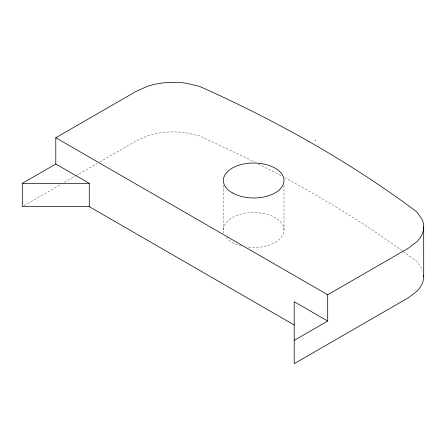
<?xml version="1.0" encoding="UTF-8"?>
<svg xmlns="http://www.w3.org/2000/svg" width="446" height="446" viewBox="0 0 446 446"><rect width="100%" height="100%" fill="white"/><g stroke="black" fill="none" stroke-linecap="round" stroke-linejoin="round"><path stroke-width="0.33" stroke-dasharray="2.23 1.67" d="M24.101 205.617L61.325 184.126M64.324 182.392L75.134 176.153M75.736 175.808L97.345 163.331M99.748 161.943L136.37 140.802L147.403 135.913A52.054 30.06 0 0 1 186.907 132.914L199.462 135.918L246.304 157.789L254.973 162.249M258.072 163.838L281.604 175.947M284.699 177.536C325.273 199.786 365.018 223.675 402.398 250.992M402.955 251.393L416.726 261.395L421.927 268.643A52.054 30.055 0 0 1 422.697 270.549M284.007 185.324L284.007 230.064M223.385 185.319L223.385 230.064M223.914 233.319A30.311 17.5 0 0 1 251.901 212.591A30.311 17.5 0 0 1 283.935 231.262A30.311 17.5 0 0 1 247.775 247.223M241.096 245.98A30.311 17.5 0 0 1 226.089 237.289"/><path stroke-width="0.67" d="M89.278 206.66L89.278 183.356L55.795 164.016L22.3 183.351L22.3 206.66L89.278 206.66L294.215 325M55.795 164.016L55.789 137.764L136.37 91.24L147.403 86.357A52.054 30.06 0 0 1 186.902 83.352L199.457 86.357L206.448 89.473C278.404 122.065 347.668 160.945 411.357 207.78L416.72 211.839L421.922 219.086A52.054 30.055 0 0 1 416.726 241.894L408.263 248.26L327.698 294.778L327.698 321.042L294.215 340.376M315.105 140.406L315.651 140.089M22.3 183.351L89.278 183.356M55.789 137.764L327.698 294.778M327.698 321.042L294.215 301.702L294.215 363.668L408.263 297.822L416.726 291.455A52.054 30.055 0 0 0 423.65 275.121M423.694 226.863L423.7 276.425M232.288 192.856A30.311 17.478 0.1 0 0 282.981 185.034A30.311 17.478 0.1 0 0 245.818 163.615A30.311 17.478 0.1 0 0 232.288 192.856"/></g></svg>
